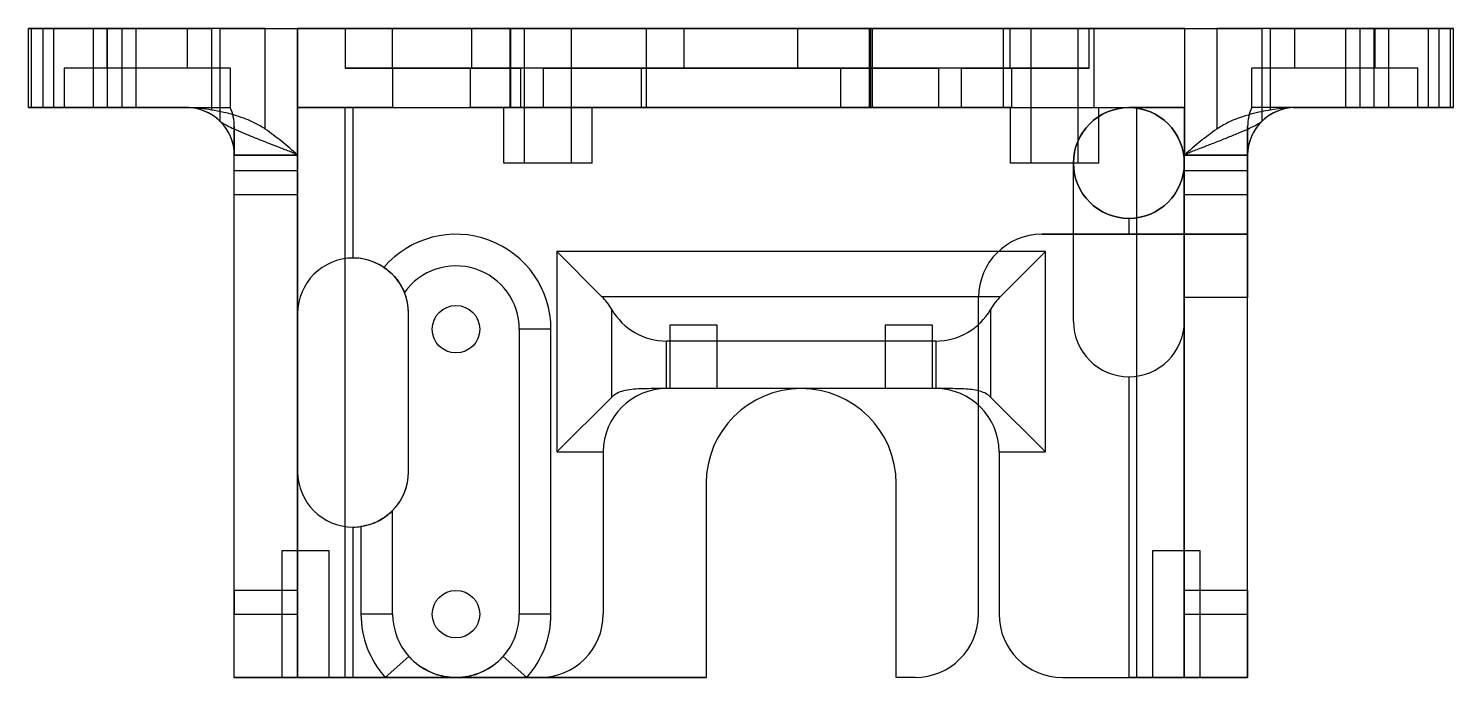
# Model space of a CAD drawing. Header units: millimetres. Extents: x -67 to 338, y -112 to 327.
# Drawn here: x 95.4 to 185.4, y 238 to 279 of the extents above; entities that cross this region are included whole.
import ezdxf

# ---------------------------------------------------------------- set-up
doc = ezdxf.new("R2010")
doc.units = ezdxf.units.MM

msp = doc.modelspace()

# ---------------------------------------------------------------- linework, layer by layer
at = {"color": 7, "linetype": 'Continuous', "lineweight": 25}
for p, q in [((97.058, 278.987), (95.449, 278.987)), ((96.349, 278.987), (95.449, 278.987)), ((95.449, 278.987), (96.349, 278.987)), ((95.646, 278.987), (95.449, 278.987)), ((95.449, 273.987), (95.449, 278.987)), ((107.547, 278.987), (95.646, 278.987)), ((95.646, 273.987), (95.646, 278.987)), ((99.549, 278.987), (96.349, 278.987)), ((96.349, 278.987), (101.349, 278.987)), ((96.349, 278.987), (96.349, 273.987)), ((97.058, 278.987), (107.013, 278.987)), ((97.058, 273.987), (97.058, 278.987)), ((99.549, 278.987), (100.449, 278.987)), ((99.549, 273.987), (99.549, 278.987)), ((100.399, 278.987), (100.399, 276.487)), ((105.499, 278.987), (100.412, 278.987)), ((100.449, 278.987), (101.349, 278.987)), ((100.449, 273.987), (100.449, 278.987)), ((102.249, 278.987), (101.349, 278.987)), ((101.349, 278.987), (102.249, 278.987)), ((101.349, 278.987), (101.349, 273.987)), ((102.249, 273.987), (102.249, 278.987)), ((105.499, 276.487), (105.499, 278.987)), ((110.404, 278.987), (107.013, 278.987)), ((107.013, 278.987), (107.013, 273.835)), ((107.547, 278.987), (112.415, 278.987)), ((107.547, 273.133), (107.547, 278.987)), ((110.404, 278.987), (170.494, 278.987)), ((110.404, 272.634), (110.404, 278.987)), ((168.483, 278.987), (112.415, 278.987)), ((112.415, 278.987), (112.415, 271.016)), ((112.449, 278.987), (115.449, 278.987)), ((115.449, 278.987), (112.449, 278.987)), ((112.449, 278.987), (112.449, 273.987)), ((115.449, 278.987), (118.449, 278.987)), ((118.449, 278.987), (115.449, 278.987)), ((115.449, 278.987), (115.449, 276.487)), ((118.449, 276.487), (118.449, 278.987)), ((118.449, 278.987), (123.449, 278.987)), ((123.449, 278.987), (118.449, 278.987)), ((157.449, 278.987), (123.449, 278.987)), ((123.449, 276.487), (123.449, 278.987)), ((125.858, 278.987), (125.858, 273.987)), ((134.464, 278.987), (125.859, 278.987)), ((125.899, 278.987), (162.747, 278.987)), ((125.899, 278.987), (125.899, 273.987)), ((126.749, 278.987), (126.749, 270.487)), ((126.749, 278.987), (126.749, 270.487)), ((129.749, 278.987), (126.749, 278.987)), ((129.749, 278.987), (126.749, 278.987)), ((129.749, 270.487), (129.749, 278.987)), ((129.749, 270.487), (129.749, 278.987)), ((134.464, 278.987), (148.739, 278.987)), ((134.464, 278.987), (134.464, 273.987)), ((136.849, 278.987), (136.849, 276.487)), ((144.049, 278.987), (136.862, 278.987)), ((144.049, 276.487), (144.049, 278.987)), ((148.552, 278.987), (148.552, 273.987)), ((156.997, 278.987), (148.553, 278.987)), ((148.626, 278.987), (148.626, 273.987)), ((148.749, 273.987), (148.749, 278.987)), ((156.997, 278.987), (156.997, 273.987)), ((162.449, 278.987), (157.449, 278.987)), ((157.449, 278.987), (162.449, 278.987)), ((157.449, 276.487), (157.449, 278.987)), ((158.749, 278.987), (158.749, 270.487)), ((158.749, 278.987), (158.749, 270.487)), ((161.749, 278.987), (158.749, 278.987)), ((161.749, 278.987), (158.749, 278.987)), ((161.749, 270.487), (161.749, 278.987)), ((161.749, 270.487), (161.749, 278.987)), ((162.449, 276.487), (162.449, 278.987)), ((162.749, 273.987), (162.749, 278.987)), ((168.483, 278.987), (173.352, 278.987)), ((168.483, 271.016), (168.483, 278.987)), ((173.886, 278.987), (170.494, 278.987)), ((170.494, 278.987), (170.494, 272.634)), ((185.252, 278.987), (173.352, 278.987)), ((173.352, 278.987), (173.352, 273.133)), ((173.886, 278.987), (183.84, 278.987)), ((173.886, 273.835), (173.886, 278.987)), ((175.399, 278.987), (175.399, 276.487)), ((180.499, 278.987), (175.412, 278.987)), ((179.549, 278.987), (178.649, 278.987)), ((178.649, 278.987), (179.549, 278.987)), ((178.649, 273.987), (178.649, 278.987)), ((179.549, 278.987), (180.449, 278.987)), ((179.549, 278.987), (184.549, 278.987)), ((179.549, 273.987), (179.549, 278.987)), ((180.449, 278.987), (181.349, 278.987)), ((180.449, 273.987), (180.449, 278.987)), ((180.499, 276.487), (180.499, 278.987)), ((184.549, 278.987), (181.349, 278.987)), ((181.349, 278.987), (181.349, 273.987)), ((185.449, 278.987), (183.84, 278.987)), ((183.84, 278.987), (183.84, 273.987)), ((184.549, 278.987), (185.449, 278.987)), ((185.449, 278.987), (184.549, 278.987)), ((184.549, 273.987), (184.549, 278.987)), ((185.449, 278.987), (185.252, 278.987)), ((185.252, 273.987), (185.252, 278.987)), ((185.449, 273.987), (185.449, 278.987)), ((97.699, 276.487), (97.699, 273.987)), ((108.199, 276.487), (97.712, 276.487)), ((105.499, 276.487), (100.412, 276.487)), ((108.199, 273.987), (108.199, 276.487)), ((115.449, 276.487), (118.449, 276.487)), ((118.449, 276.487), (115.449, 276.487)), ((118.449, 276.487), (115.449, 276.487)), ((115.449, 276.487), (118.449, 276.487)), ((118.449, 276.487), (123.449, 276.487)), ((123.449, 276.487), (118.449, 276.487)), ((118.449, 276.487), (118.449, 273.987)), ((123.349, 276.487), (123.349, 273.987)), ((123.349, 276.487), (123.349, 273.987)), ((123.349, 276.487), (126.536, 276.487)), ((123.349, 276.487), (126.536, 276.487)), ((157.449, 276.487), (123.449, 276.487)), ((126.549, 273.987), (126.549, 276.487)), ((126.549, 273.987), (126.549, 276.487)), ((127.949, 276.487), (127.949, 273.987)), ((127.949, 276.487), (152.949, 276.487)), ((134.149, 276.487), (134.149, 273.987)), ((146.749, 276.487), (134.162, 276.487)), ((144.049, 276.487), (136.862, 276.487)), ((146.749, 273.987), (146.749, 276.487)), ((152.949, 273.987), (152.949, 276.487)), ((154.349, 276.487), (154.349, 273.987)), ((154.349, 276.487), (154.349, 273.987)), ((154.349, 276.487), (157.536, 276.487)), ((154.349, 276.487), (157.536, 276.487)), ((162.449, 276.487), (157.449, 276.487)), ((157.449, 276.487), (162.449, 276.487)), ((157.549, 273.987), (157.549, 276.487)), ((157.549, 273.987), (157.549, 276.487)), ((172.699, 276.487), (172.699, 273.987)), ((183.199, 276.487), (172.712, 276.487)), ((180.499, 276.487), (175.412, 276.487)), ((183.199, 273.987), (183.199, 276.487)), ((95.449, 273.987), (96.349, 273.987)), ((95.449, 273.987), (97.058, 273.987)), ((96.349, 273.987), (95.449, 273.987)), ((95.646, 273.987), (95.449, 273.987)), ((105.449, 273.987), (95.646, 273.987)), ((96.349, 273.987), (101.349, 273.987)), ((99.549, 273.987), (96.349, 273.987)), ((97.058, 273.987), (105.581, 273.987)), ((105.449, 273.987), (97.712, 273.987)), ((100.449, 273.987), (99.549, 273.987)), ((101.349, 273.987), (100.449, 273.987)), ((101.349, 273.987), (102.249, 273.987)), ((102.249, 273.987), (101.349, 273.987)), ((105.581, 273.987), (105.449, 273.987)), ((105.449, 273.987), (108.186, 273.987)), ((112.449, 273.987), (115.449, 273.987)), ((115.949, 273.987), (112.449, 273.987)), ((115.949, 273.987), (112.449, 273.987)), ((112.449, 273.987), (118.449, 273.987)), ((112.449, 273.987), (115.949, 273.987)), ((118.449, 273.987), (112.449, 273.987)), ((112.449, 273.987), (112.449, 260.987)), ((112.449, 237.987), (112.449, 273.987)), ((115.449, 273.987), (165.449, 273.987)), ((115.449, 237.987), (115.449, 273.987)), ((115.949, 264.487), (115.949, 273.987)), ((115.949, 273.987), (164.949, 273.987)), ((126.549, 273.987), (123.362, 273.987)), ((126.549, 273.987), (123.362, 273.987)), ((125.449, 273.987), (125.449, 270.487)), ((125.449, 273.987), (125.449, 270.487)), ((125.449, 273.987), (131.036, 273.987)), ((125.449, 273.987), (131.036, 273.987)), ((134.464, 273.987), (125.859, 273.987)), ((125.899, 273.987), (162.747, 273.987)), ((152.949, 273.987), (127.949, 273.987)), ((131.049, 270.487), (131.049, 273.987)), ((131.049, 270.487), (131.049, 273.987)), ((146.749, 273.987), (134.162, 273.987)), ((134.464, 273.987), (148.739, 273.987)), ((156.997, 273.987), (148.553, 273.987)), ((157.549, 273.987), (154.362, 273.987)), ((157.549, 273.987), (154.362, 273.987)), ((157.449, 273.987), (157.449, 270.487)), ((157.449, 273.987), (157.449, 270.487)), ((157.449, 273.987), (163.036, 273.987)), ((157.449, 273.987), (163.036, 273.987)), ((163.049, 270.487), (163.049, 273.987)), ((163.049, 270.487), (163.049, 273.987)), ((168.449, 273.987), (164.949, 273.987)), ((168.449, 273.987), (164.949, 273.987)), ((164.949, 273.987), (168.449, 273.987)), ((165.449, 273.987), (168.449, 273.987)), ((165.449, 237.987), (165.449, 273.987)), ((168.449, 273.987), (168.449, 270.487)), ((168.449, 273.987), (168.449, 237.987)), ((175.449, 273.987), (172.713, 273.987)), ((175.317, 273.987), (183.84, 273.987)), ((175.449, 273.987), (175.317, 273.987)), ((175.449, 273.987), (183.186, 273.987)), ((185.252, 273.987), (175.449, 273.987)), ((179.549, 273.987), (178.649, 273.987)), ((178.649, 273.987), (179.549, 273.987)), ((179.549, 273.987), (184.549, 273.987)), ((180.449, 273.987), (179.549, 273.987)), ((181.349, 273.987), (180.449, 273.987)), ((184.549, 273.987), (181.349, 273.987)), ((183.84, 273.987), (185.449, 273.987)), ((185.449, 273.987), (184.549, 273.987)), ((184.549, 273.987), (185.449, 273.987)), ((185.449, 273.987), (185.252, 273.987)), ((107.514, 273.163), (107.547, 273.133)), ((173.352, 273.133), (173.384, 273.163)), ((108.449, 237.987), (108.449, 270.987)), ((108.449, 270.987), (112.449, 270.987)), ((112.449, 270.987), (108.449, 270.987)), ((112.449, 237.987), (112.449, 270.987)), ((112.449, 270.987), (112.449, 260.987)), ((168.449, 270.987), (168.449, 237.987)), ((168.449, 270.487), (168.449, 270.987)), ((172.449, 270.987), (168.449, 270.987)), ((168.449, 270.987), (172.449, 270.987)), ((172.449, 270.987), (172.449, 265.987)), ((172.449, 237.987), (172.449, 270.987)), ((131.049, 270.487), (125.462, 270.487)), ((131.049, 270.487), (125.462, 270.487)), ((129.749, 270.487), (126.749, 270.487)), ((129.749, 270.487), (126.749, 270.487)), ((163.049, 270.487), (157.462, 270.487)), ((163.049, 270.487), (157.462, 270.487)), ((161.749, 270.487), (158.749, 270.487)), ((161.749, 270.487), (158.749, 270.487)), ((161.449, 260.487), (161.449, 270.487)), ((168.449, 265.987), (168.449, 270.487)), ((112.449, 269.987), (108.449, 269.987)), ((112.449, 269.987), (108.449, 269.987)), ((112.449, 269.987), (108.449, 269.987)), ((112.449, 269.987), (108.449, 269.987)), ((112.449, 269.987), (108.449, 269.987)), ((108.449, 268.487), (108.449, 269.987)), ((108.449, 268.487), (108.449, 269.987)), ((108.449, 268.487), (108.449, 269.987)), ((108.449, 268.487), (108.449, 269.987)), ((108.449, 268.487), (108.449, 269.987)), ((112.449, 268.487), (112.449, 269.987)), ((112.449, 268.487), (112.449, 269.987)), ((112.449, 268.487), (112.449, 269.987)), ((112.449, 268.487), (112.449, 269.987)), ((112.449, 268.487), (112.449, 269.987)), ((172.449, 269.987), (168.449, 269.987)), ((172.449, 269.987), (168.449, 269.987)), ((172.449, 269.987), (168.449, 269.987)), ((172.449, 269.987), (168.449, 269.987)), ((172.449, 269.987), (168.449, 269.987)), ((168.449, 268.487), (168.449, 269.987)), ((168.449, 268.487), (168.449, 269.987)), ((168.449, 268.487), (168.449, 269.987)), ((168.449, 268.487), (168.449, 269.987)), ((168.449, 268.487), (168.449, 269.987)), ((172.449, 268.487), (172.449, 269.987)), ((172.449, 268.487), (172.449, 269.987)), ((172.449, 268.487), (172.449, 269.987)), ((172.449, 268.487), (172.449, 269.987)), ((172.449, 268.487), (172.449, 269.987)), ((108.449, 243.487), (108.449, 268.487)), ((112.449, 268.487), (108.449, 268.487)), ((112.449, 268.487), (112.449, 243.487)), ((168.449, 268.487), (168.449, 243.487)), ((172.449, 268.487), (168.449, 268.487)), ((172.449, 243.487), (172.449, 268.487)), ((164.949, 266.987), (164.949, 265.987)), ((168.449, 265.987), (159.449, 265.987)), ((159.449, 265.987), (164.949, 265.987)), ((164.949, 265.987), (168.449, 265.987)), ((168.449, 261.987), (168.449, 265.987)), ((168.449, 265.987), (172.449, 265.987)), ((172.449, 265.987), (168.449, 265.987)), ((172.449, 265.987), (172.449, 261.987)), ((159.677, 264.894), (128.821, 264.894)), ((128.821, 264.894), (128.821, 252.237)), ((131.649, 262.065), (128.821, 264.894)), ((159.677, 264.894), (156.849, 262.065)), ((159.677, 252.237), (159.677, 264.894)), ((131.649, 262.065), (156.849, 262.065)), ((155.449, 241.987), (155.449, 261.987)), ((168.449, 241.987), (168.449, 261.987)), ((172.449, 261.987), (168.449, 261.987)), ((172.449, 241.987), (172.449, 261.987)), ((132.285, 255.701), (132.285, 261.237)), ((156.213, 261.237), (156.213, 255.701)), ((112.449, 260.987), (112.449, 250.987)), ((119.449, 250.987), (119.449, 260.987)), ((135.949, 260.237), (135.949, 256.237)), ((138.949, 260.237), (135.949, 260.237)), ((138.949, 256.237), (138.949, 260.237)), ((149.549, 260.237), (149.549, 256.237)), ((152.549, 260.237), (149.549, 260.237)), ((152.549, 256.237), (152.549, 260.237)), ((168.449, 260.487), (168.449, 237.987)), ((126.449, 259.987), (126.449, 241.987)), ((128.449, 259.987), (126.449, 259.987)), ((128.449, 241.987), (128.449, 259.987)), ((152.749, 259.237), (135.749, 259.237)), ((135.749, 256.237), (135.749, 259.237)), ((152.749, 259.237), (152.749, 256.237)), ((164.949, 256.987), (164.949, 237.987)), ((132.285, 255.701), (128.821, 252.237)), ((152.749, 256.237), (135.749, 256.237)), ((138.949, 256.237), (135.949, 256.237)), ((152.549, 256.237), (149.549, 256.237)), ((159.677, 252.237), (156.213, 255.701)), ((128.821, 252.237), (131.749, 252.237)), ((131.749, 252.237), (131.749, 241.987)), ((156.749, 252.237), (156.749, 241.987)), ((156.749, 252.237), (159.677, 252.237)), ((112.449, 250.987), (112.449, 237.987)), ((138.249, 250.237), (138.249, 237.987)), ((150.249, 237.987), (150.249, 250.237)), ((118.449, 241.987), (118.449, 248.537)), ((116.449, 247.523), (116.449, 241.987)), ((115.949, 237.987), (115.949, 247.487)), ((111.449, 245.987), (111.449, 237.987)), ((114.449, 245.987), (111.449, 245.987)), ((114.449, 237.987), (114.449, 245.987)), ((166.449, 245.987), (166.449, 237.987)), ((169.449, 245.987), (166.449, 245.987)), ((169.449, 237.987), (169.449, 245.987)), ((108.449, 243.487), (108.449, 241.987)), ((108.449, 243.487), (108.449, 241.987)), ((108.449, 243.487), (108.449, 241.987)), ((108.449, 243.487), (108.449, 241.987)), ((108.449, 243.487), (108.449, 241.987)), ((112.449, 243.487), (108.449, 243.487)), ((112.449, 243.487), (112.449, 241.987)), ((112.449, 243.487), (112.449, 241.987)), ((112.449, 243.487), (112.449, 241.987)), ((112.449, 243.487), (112.449, 241.987)), ((112.449, 243.487), (112.449, 241.987)), ((168.449, 243.487), (168.449, 241.987)), ((168.449, 243.487), (168.449, 241.987)), ((168.449, 243.487), (168.449, 241.987)), ((168.449, 243.487), (168.449, 241.987)), ((168.449, 243.487), (168.449, 241.987)), ((172.449, 243.487), (168.449, 243.487)), ((172.449, 243.487), (172.449, 241.987)), ((172.449, 243.487), (172.449, 241.987)), ((172.449, 243.487), (172.449, 241.987)), ((172.449, 243.487), (172.449, 241.987)), ((172.449, 243.487), (172.449, 241.987)), ((108.449, 241.987), (112.449, 241.987)), ((108.449, 241.987), (112.449, 241.987)), ((108.449, 241.987), (112.449, 241.987)), ((108.449, 241.987), (112.449, 241.987)), ((108.449, 241.987), (112.449, 241.987)), ((118.449, 241.987), (116.449, 241.987)), ((128.449, 241.987), (126.449, 241.987)), ((168.449, 241.987), (172.449, 241.987)), ((168.449, 241.987), (172.449, 241.987)), ((168.449, 241.987), (172.449, 241.987)), ((168.449, 241.987), (172.449, 241.987)), ((168.449, 241.987), (172.449, 241.987)), ((168.449, 237.987), (168.449, 241.987)), ((168.449, 241.987), (172.449, 241.987)), ((172.449, 241.987), (172.449, 237.987)), ((119.468, 239.32), (117.977, 237.987)), ((126.921, 237.987), (125.43, 239.32)), ((108.449, 237.987), (112.449, 237.987)), ((112.449, 237.987), (108.449, 237.987)), ((114.449, 237.987), (111.449, 237.987)), ((115.949, 237.987), (112.449, 237.987)), ((115.449, 237.987), (112.449, 237.987)), ((112.449, 237.987), (115.949, 237.987)), ((112.449, 237.987), (115.449, 237.987)), ((112.449, 237.987), (115.949, 237.987)), ((138.249, 237.987), (112.449, 237.987)), ((115.949, 237.987), (117.977, 237.987)), ((127.749, 237.987), (115.949, 237.987)), ((115.949, 237.987), (138.249, 237.987)), ((117.977, 237.987), (122.449, 237.987)), ((122.449, 237.987), (126.921, 237.987)), ((126.921, 237.987), (127.749, 237.987)), ((151.449, 237.987), (150.249, 237.987)), ((160.749, 237.987), (164.949, 237.987)), ((164.949, 237.987), (168.449, 237.987)), ((168.449, 237.987), (164.949, 237.987)), ((165.449, 237.987), (168.449, 237.987)), ((168.449, 237.987), (165.449, 237.987)), ((169.449, 237.987), (166.449, 237.987)), ((168.449, 237.987), (172.449, 237.987)), ((172.449, 237.987), (168.449, 237.987))]:
    msp.add_line(p, q, dxfattribs=at)
at = {"color": 7, "linetype": 'Continuous', "lineweight": 25, "flags": 128}
for points in [[(112.415, 271.016), (112.439, 270.995), (112.449, 270.987)], [(168.449, 270.987), (168.459, 270.995), (168.483, 271.016)]]:
    msp.add_lwpolyline(points, dxfattribs=at)
at = {"color": 7, "linetype": 'Continuous', "lineweight": 25}
for centre, radius in [((164.949, 270.487), 3.5), ((122.449, 259.987), 1.5), ((122.449, 259.987), 1.5), ((122.449, 241.987), 1.5), ((122.449, 241.987), 1.5)]:
    msp.add_circle(centre, radius, dxfattribs=at)
for centre, radius, start, end in [((105.449, 270.987), 3, 46.49264, 90), ((105.449, 270.987), 3, 0, 90), ((105.449, 270.987), 3, 0, 90), ((105.449, 270.987), 3, 0, 90), ((105.449, 272.788), 3, 359.99961, 23.71193), ((164.949, 270.487), 3.5, 90, 180), ((164.949, 270.487), 3.5, 90, 180), ((164.949, 270.487), 3.5, 90, 270), ((164.949, 270.487), 3.5, 0, 90), ((175.449, 272.788), 3, 156.26167, 180.00039), ((175.449, 270.987), 3, 90, 180), ((175.449, 270.987), 3, 90, 180), ((175.449, 270.987), 3, 90, 180), ((175.449, 270.987), 3, 90, 133.50736), ((105.449, 270.987), 3, 0, 46.49264), ((175.449, 270.987), 3, 133.50736, 180), ((164.949, 270.487), 3.5, 270, 0), ((122.449, 259.987), 6, 0, 139.35538), ((159.449, 261.987), 4, 90, 180), ((159.449, 261.987), 4, 90, 180), ((115.949, 260.987), 3.5, 0, 180), ((115.949, 260.987), 3.5, 90, 180), ((115.949, 260.987), 3.5, 56.19252, 90), ((115.949, 260.987), 3.5, 0, 90), ((115.949, 260.987), 3.5, 0, 90), ((122.449, 259.987), 4, 0, 144.54932), ((115.949, 260.987), 3.5, 0, 22.15695), ((128.821, 259.237), 4, 30, 45), ((159.677, 259.237), 4, 135, 150), ((135.749, 263.237), 4, 210, 270), ((152.749, 263.237), 4, 270, 330), ((164.949, 260.487), 3.5, 180, 270), ((164.949, 260.487), 3.5, 180, 270), ((164.949, 260.487), 3.5, 270, 0), ((135.749, 252.237), 4, 90, 180), ((135.749, 252.237), 4, 90, 180), ((144.249, 250.237), 6, 0, 180), ((144.249, 250.237), 6, 0, 180), ((152.749, 252.237), 4, 0, 90), ((152.749, 252.237), 4, 0, 90), ((115.949, 250.987), 3.5, 180, 0), ((115.949, 250.987), 3.5, 180, 270), ((115.949, 250.987), 3.5, 270, 0), ((115.949, 250.987), 3.5, 270, 0), ((115.949, 250.987), 3.5, 315.58469, 0), ((115.949, 250.987), 3.5, 270, 278.21321), ((122.449, 241.987), 6, 180, 221.81031), ((122.449, 241.987), 4, 180, 221.81031), ((122.449, 241.987), 4, 318.18969, 0), ((122.449, 241.987), 6, 318.18969, 0), ((127.749, 241.987), 4, 270, 0), ((127.749, 241.987), 4, 270, 0), ((151.449, 241.987), 4, 270, 0), ((151.449, 241.987), 4, 270, 0), ((160.749, 241.987), 4, 180, 270), ((160.749, 241.987), 4, 180, 270), ((122.449, 241.987), 4, 221.81031, 318.18969)]:
    msp.add_arc(centre, radius, start, end, dxfattribs=at)
for points, knots in [([(107.013, 273.835), (106.775, 273.875), (106.3, 273.954), (105.821, 273.976), (105.581, 273.987)], [0, 0, 0, 0, 0.499393, 1, 1, 1, 1]), ([(110.404, 272.634), (110.19, 272.766), (109.755, 273.037), (109.071, 273.317), (108.406, 273.534), (107.701, 273.713), (107.264, 273.791), (107.013, 273.835)], [0, 0, 0, 0, 0.190841, 0.388131, 0.5673, 0.750771, 1, 1, 1, 1]), ([(173.886, 273.835), (173.695, 273.802), (173.31, 273.735), (172.646, 273.578), (171.933, 273.356), (171.19, 273.062), (170.726, 272.776), (170.494, 272.634)], [0, 0, 0, 0, 0.190548, 0.386028, 0.586728, 0.793695, 1, 1, 1, 1]), ([(175.317, 273.987), (175.078, 273.976), (174.599, 273.955), (174.124, 273.875), (173.886, 273.835)], [0, 0, 0, 0, 0.498843, 1, 1, 1, 1]), ([(107.547, 273.133), (107.613, 273.084), (107.747, 272.982), (108.091, 272.798), (108.554, 272.582), (109.145, 272.331), (109.834, 272.053), (110.554, 271.77), (111.277, 271.489), (111.84, 271.269), (112.195, 271.127), (112.326, 271.068), (112.37, 271.046), (112.397, 271.03), (112.41, 271.02), (112.415, 271.016)], [0, 0, 0, 0, 0.106814, 0.215992, 0.337776, 0.462901, 0.588314, 0.717103, 0.82335, 0.931495, 0.976435, 0.986554, 0.993001, 0.997246, 1, 1, 1, 1]), ([(108.449, 270.987), (108.449, 270.987), (108.449, 270.993), (108.449, 271.132), (108.449, 271.472), (108.449, 271.89), (108.449, 272.355), (108.449, 272.707), (108.449, 272.816), (108.449, 272.721), (108.449, 272.409), (108.449, 271.961), (108.449, 271.496), (108.449, 271.083), (108.449, 271.02), (108.449, 270.987)], [0, 0, 0, 0, 0.014357, 0.136688, 0.20941, 0.28314, 0.396581, 0.456407, 0.497428, 0.538669, 0.609554, 0.68192, 0.782532, 0.884946, 1, 1, 1, 1]), ([(168.483, 271.016), (168.488, 271.02), (168.501, 271.03), (168.528, 271.046), (168.572, 271.068), (168.703, 271.127), (169.054, 271.268), (169.617, 271.487), (170.334, 271.766), (171.058, 272.051), (171.742, 272.327), (172.339, 272.58), (172.8, 272.795), (173.149, 272.981), (173.284, 273.082), (173.352, 273.133)], [0, 0, 0, 0, 0.002754, 0.006999, 0.013446, 0.023565, 0.068506, 0.174758, 0.282897, 0.408332, 0.537099, 0.658904, 0.784008, 0.890831, 1, 1, 1, 1]), ([(172.449, 270.987), (172.449, 270.987), (172.449, 270.993), (172.449, 271.132), (172.449, 271.472), (172.449, 271.89), (172.449, 272.355), (172.449, 272.707), (172.449, 272.816), (172.449, 272.721), (172.449, 272.409), (172.449, 271.961), (172.449, 271.496), (172.449, 271.083), (172.449, 271.02), (172.449, 270.987)], [0, 0, 0, 0, 0.014357, 0.136688, 0.20941, 0.28314, 0.396581, 0.456407, 0.497428, 0.538669, 0.609554, 0.68192, 0.782532, 0.884946, 1, 1, 1, 1]), ([(112.449, 270.987), (112.446, 270.989), (112.114, 271.277), (111.456, 271.856), (110.755, 272.374), (110.404, 272.634)], [0, 0, 0, 0, 0.004816, 0.501928, 1, 1, 1, 1]), ([(170.494, 272.634), (170.144, 272.375), (169.444, 271.857), (168.785, 271.278), (168.452, 270.989), (168.449, 270.987)], [0, 0, 0, 0, 0.496632, 0.995184, 1, 1, 1, 1]), ([(117.896, 263.895), (118.058, 263.774), (118.382, 263.532), (118.749, 263.106), (119.011, 262.702), (119.164, 262.375), (119.182, 262.329), (119.191, 262.307)], [0, 0, 0, 0, 0.190254, 0.380193, 0.579089, 0.802131, 1, 1, 1, 1]), ([(135.749, 256.237), (135.529, 256.237), (135.084, 256.237), (134.436, 256.234), (133.819, 256.213), (133.271, 256.156), (132.797, 256.037), (132.481, 255.879), (132.332, 255.743), (132.285, 255.701)], [0, 0, 0, 0, 0.154676, 0.313761, 0.468461, 0.627982, 0.775924, 0.929566, 1, 1, 1, 1]), ([(156.213, 255.701), (156.123, 255.777), (155.939, 255.932), (155.453, 256.122), (154.672, 256.228), (153.679, 256.237), (153.014, 256.237), (152.749, 256.237)], [0, 0, 0, 0, 0.131115, 0.266616, 0.531205, 0.813017, 1, 1, 1, 1]), ([(118.449, 248.537), (118.433, 248.521), (118.401, 248.487), (118.145, 248.249), (117.709, 247.939), (117.097, 247.65), (116.641, 247.56), (116.449, 247.523)], [0, 0, 0, 0, 0.169948, 0.33856, 0.580344, 0.823108, 1, 1, 1, 1]), ([(122.449, 237.987), (122.446, 237.987), (122.369, 237.987), (122.068, 237.996), (121.541, 238.071), (120.936, 238.266), (120.405, 238.537), (119.931, 238.853), (119.628, 239.158), (119.468, 239.32)], [0, 0, 0, 0, 0.003194, 0.076159, 0.300186, 0.528946, 0.676677, 0.828514, 1, 1, 1, 1]), ([(125.43, 239.32), (125.27, 239.158), (124.972, 238.857), (124.498, 238.539), (123.972, 238.27), (123.363, 238.072), (122.835, 237.996), (122.529, 237.987), (122.452, 237.987), (122.449, 237.987)], [0, 0, 0, 0, 0.171484, 0.318676, 0.471057, 0.694732, 0.923842, 0.996806, 1, 1, 1, 1])]:
    msp.add_open_spline(points, degree=3, knots=knots, dxfattribs=at)

doc.saveas('drawing.dxf')
